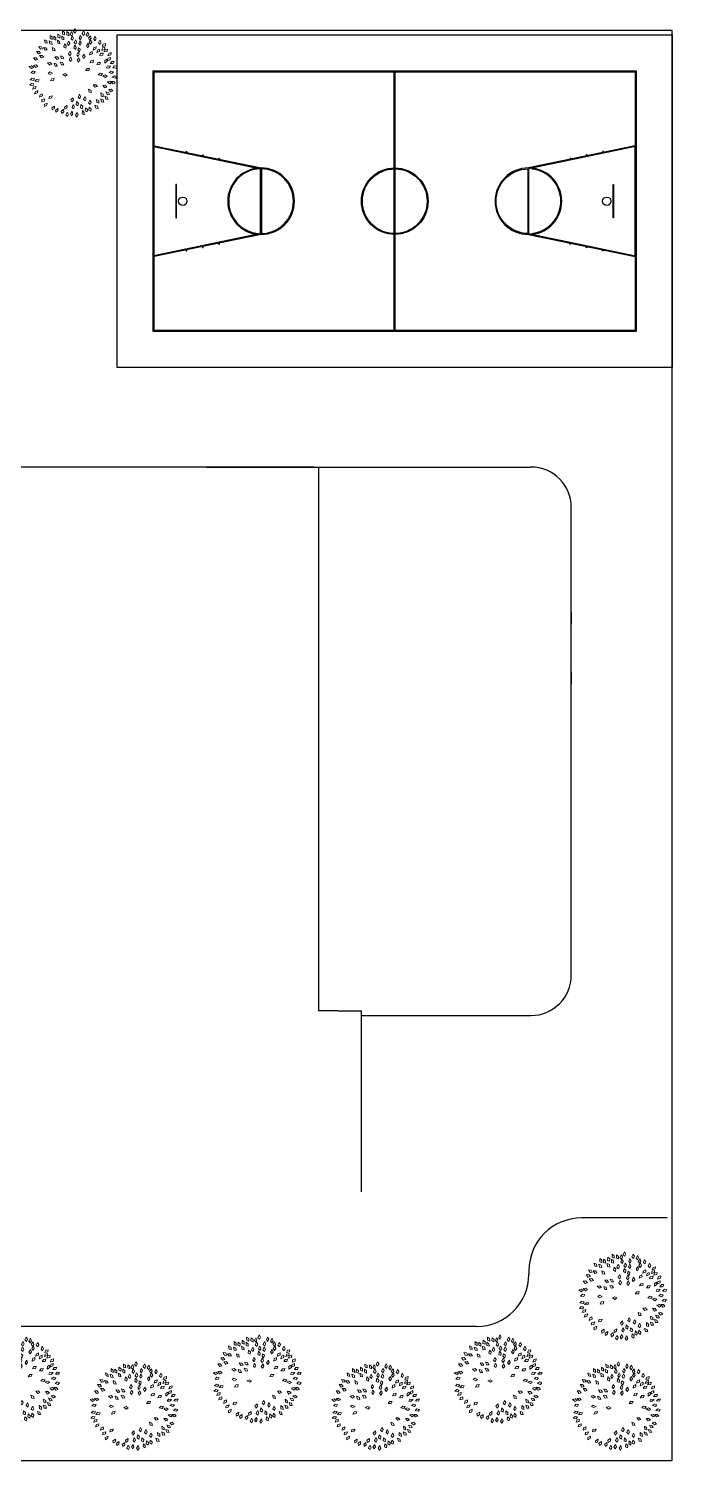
# Model space of a CAD drawing. Header units: millimetres. Extents: x 1593 to 1813, y 960 to 1110.
# Drawn here: x 1720.94 to 1731.73, y 1043.42 to 1067.45 of the extents above; entities that cross this region are included whole.
import ezdxf

# ---------------------------------------------------------------- set-up
doc = ezdxf.new("R2010")
doc.units = ezdxf.units.MM
doc.layers.add('1st floor', color=7, linetype='Continuous')
doc.layers.add('SPORT', color=7, linetype='Continuous')
doc.layers.add('trees', color=124, linetype='Continuous', lineweight=13)

# ---------------------------------------------------------------- blocks, each defined once
blk = doc.blocks.new('A$C6FDB6B95')
at = {"layer": 'SPORT', "color": 1}
for p, q in [((-2148.3, 1133.4), (1300, 1133.4)), ((-2148.3, -935.5), (-2148.3, 1133.4)), ((1300, 1133.4), (1300, -935.5)), ((-1918.4, 903.5), (1070.1, 903.5)), ((-1918.4, -705.6), (-1918.4, 903.5)), ((-427.1, -705.6), (-427.1, 903.5)), ((-421.3, -705.6), (-421.3, 903.5)), ((1070.1, 903.5), (1070.1, -705.6)), ((-427.1, -418.4), (-427.1, 616.3)), ((-421.3, -418.4), (-421.3, 616.3)), ((-1919.6, 438.1), (-1255.8, 300.2)), ((-1918.4, -245.9), (-1918.4, 443.8)), ((-1918.4, -245.9), (-1918.4, 443.8)), ((-1918.4, 443.8), (-1254.6, 305.8)), ((-1721.5, 402.9), (-1720.3, 408.5)), ((-1715.9, 401.7), (-1721.5, 402.9)), ((-1720.3, 408.5), (-1714.7, 407.3)), ((-1714.7, 407.3), (-1715.9, 401.7)), ((-1620.2, 381.8), (-1619, 387.4)), ((-1614.6, 380.6), (-1620.2, 381.8)), ((-1619, 387.4), (-1613.4, 386.3)), ((-1613.4, 386.3), (-1614.6, 380.6)), ((-1518.9, 360.8), (-1517.8, 366.4)), ((-1513.3, 359.6), (-1518.9, 360.8)), ((-1517.8, 366.4), (-1512.1, 365.2)), ((-1512.1, 365.2), (-1513.3, 359.6)), ((1070.1, 443.8), (406.3, 305.8)), ((1071.2, 438.1), (407.4, 300.2)), ((1070.1, -245.9), (1070.1, 443.8)), ((1070.1, -245.9), (1070.1, 443.8)), ((-1277, 304.6), (-1276.4, 298.9)), ((-1257.5, -102.2), (-1257.5, 300.1)), ((-1251.8, 300.1), (-1251.8, -102.2)), ((409.2, -102.2), (409.2, 300.1)), ((428.7, 304.6), (428.1, 298.9)), ((-1255.8, -102.3), (-1919.6, -240.3)), ((-1254.6, -107.9), (-1918.4, -245.9)), ((-1277, -106.7), (-1276.4, -101)), ((406.3, -107.9), (1070.1, -245.9)), ((407.4, -102.3), (1071.2, -240.3)), ((428.7, -106.7), (428.1, -101)), ((1070.1, -705.6), (-1918.4, -705.6)), ((1300, -935.5), (-2148.3, -935.5))]:
    blk.add_line(p, q, dxfattribs=at)
for points in [[(1300, -935.5), (-2148.3, -935.5), (-2148.3, 1133.4), (1300, 1133.4)], [(1075.8, -711.4), (-1924.2, -711.4), (-1924.2, 909.3), (1075.8, 909.3)], [(670.6, 360.8), (669.4, 366.4), (663.8, 365.2), (664.9, 359.6)], [(771.8, 381.8), (770.7, 387.4), (765, 386.3), (766.2, 380.6)], [(873.1, 402.9), (872, 408.5), (866.3, 407.3), (867.5, 401.7)], [(-1780.5, 202.4), (-1784, 202.4), (-1784, -4.5), (-1780.5, -4.5)], [(932.1, 202.4), (935.6, 202.4), (935.6, -4.5), (932.1, -4.5)], [(-1518.9, -162.9), (-1517.8, -168.5), (-1512.1, -167.3), (-1513.3, -161.7)], [(670.6, -162.9), (669.4, -168.5), (663.8, -167.3), (664.9, -161.7)], [(-1721.5, -205), (-1720.3, -210.6), (-1714.7, -209.4), (-1715.9, -203.8)], [(-1620.2, -183.9), (-1619, -189.5), (-1613.4, -188.4), (-1614.6, -182.7)], [(771.8, -183.9), (770.7, -189.5), (765, -188.4), (766.2, -182.7)], [(873.1, -205), (872, -210.6), (866.3, -209.4), (867.5, -203.8)]]:
    blk.add_lwpolyline(points, close=True, dxfattribs=at)
blk.add_lwpolyline([(403.4, -102.2, -0.985815), (403.4, 300.1)], format="xyb", close=True, dxfattribs=at)
for centre, radius in [((-424.2, 98.9), 206.9), ((-424.2, 98.9), 201.1), ((-1740.8, 98.9), 25.9), ((892.5, 98.9), 25.9)]:
    blk.add_circle(centre, radius, dxfattribs=at)
for centre, radius, start, end in [((-1254.6, 98.9), 206.9, 96.21469, 263.78531), ((-1254.6, 98.9), 201.1, 96.21469, 263.78531), ((-1254.6, 98.9), 206.9, 270, 90), ((-1254.6, 98.9), 201.1, 270.81854, 89.18146), ((406.3, 98.9), 206.9, 90, 270), ((406.3, 98.9), 201.1, 276.21469, 83.78531), ((406.3, 98.9), 206.9, 276.21469, 83.78531)]:
    blk.add_arc(centre, radius, start, end, dxfattribs=at)
blk = doc.blocks.new('Paper Tree Plan')
at = {"layer": 'trees'}
for points in [[(4.3, 263.7), (10.6, 278.5), (2.1, 293.4), (-6.3, 274.3)], [(-182, 195.7), (-185, 211.6), (-200.3, 219.2), (-196.7, 198.7)], [(-149.3, 188.9), (-152.9, 204.6), (-168.6, 211.5), (-164, 191.2)], [(-149.4, 222), (-149.5, 238.2), (-163.2, 248.4), (-163.3, 227.6)], [(-125.4, 217.1), (-124.6, 233.2), (-137.6, 244.3), (-139, 223.4)], [(-97, 192.2), (-99.2, 208.2), (-114.1, 216.6), (-111.5, 195.9)], [(-97.2, 230.6), (-96.9, 246.8), (-110.4, 257.4), (-111, 236.5)], [(-70.8, 217.9), (-71.1, 234), (-84.9, 244.1), (-84.7, 223.2)], [(-66.2, 252.1), (-66.9, 268.2), (-81, 278), (-80.3, 257.1)], [(-58, 163.5), (-55.6, 179.4), (-67.6, 191.7), (-70.9, 171.1)], [(-38.1, 246.4), (-37.5, 262.5), (-50.8, 273.3), (-51.8, 252.5)], [(-38.2, 181.1), (-31.9, 195.9), (-40.4, 210.8), (-48.8, 191.7)], [(-18.1, 244.6), (-11.9, 259.5), (-20.5, 274.3), (-28.7, 255.1)], [(-12.8, 215.6), (-6.6, 230.5), (-15.3, 245.3), (-23.5, 226.1)], [(8.3, 189.4), (14.7, 204.2), (6.3, 219.1), (-2.2, 200.1)], [(38.3, 183.1), (44.6, 198), (36, 212.8), (27.7, 193.7)], [(40.3, 219.1), (46.6, 234), (38.1, 248.8), (29.7, 229.7)], [(61.5, 248.8), (67.8, 263.7), (59.2, 278.5), (50.9, 259.4)], [(87.3, 240.3), (95.4, 254.3), (88.7, 270.1), (78.1, 252.1)], [(87, 166.2), (95.7, 179.8), (89.8, 195.9), (78.3, 178.4)], [(100.3, 217.1), (110.6, 229.5), (106.7, 246.2), (93.2, 230.3)], [(105.1, 189.7), (114, 203.2), (108.4, 219.3), (96.7, 202.1)], [(137.9, 212.8), (144.3, 227.7), (135.7, 242.5), (127.4, 223.4)], [(169.7, 187.4), (176, 202.2), (167.5, 217.1), (159.1, 198)], [(206.9, 194.3), (191.3, 190.3), (184.7, 174.5), (205, 179.5)], [(-245.8, 87.1), (-255.9, 99.6), (-273.1, 99), (-260.1, 82.7)], [(-225.7, 129.3), (-236, 141.7), (-253.1, 141), (-239.9, 124.8)], [(-212.7, 158.6), (-220.9, 172.5), (-237.9, 174.5), (-227.5, 156.4)], [(-205.3, 102.7), (-215.7, 115), (-232.8, 114), (-219.5, 98)], [(-181.7, 153.3), (-190.7, 166.7), (-207.8, 167.7), (-196.3, 150.3)], [(-129.7, 144.6), (-133.1, 160.4), (-148.7, 167.6), (-144.5, 147.2)], [(-104.2, 91.5), (-113.2, 104.9), (-130.3, 105.9), (-118.8, 88.5)], [(-71.1, 93.5), (-77.9, 108.2), (-94.6, 111.8), (-86.1, 92.8)], [(-29.7, 113.1), (-23.4, 128), (-31.9, 142.8), (-40.3, 123.7)], [(-25.4, 74.9), (-19.1, 89.8), (-27.6, 104.6), (-36, 85.5)], [(7.3, 154.7), (10.4, 170.5), (-1.1, 183.3), (-5.3, 162.8)], [(24.4, 107.8), (31.6, 122.2), (24, 137.6), (14.4, 119)], [(24.8, 70.5), (34.1, 83.7), (28.7, 100), (16.6, 83)], [(26, 165.8), (21.7, 150.3), (32.2, 136.7), (37.9, 156.8)], [(60.3, 95), (69.7, 108.2), (64.6, 124.5), (52.3, 107.6)], [(117.8, 141.4), (103.1, 134.6), (99.5, 117.9), (118.5, 126.5)], [(142.9, 172.9), (127.8, 167.1), (123, 150.7), (142.6, 157.9)], [(166.2, 157), (151.6, 150.2), (147.9, 133.5), (166.9, 142)], [(191.3, 130.8), (175.2, 129.3), (166.3, 114.7), (187, 116.5)], [(201.7, 169.8), (186.5, 164.6), (181.2, 148.3), (201, 154.9)], [(220, 156.7), (204.1, 153.7), (196.5, 138.4), (217, 142)], [(238.6, 101.3), (223.4, 96.1), (218, 79.8), (237.8, 86.4)], [(242.5, 133.5), (227.1, 128.5), (221.6, 112.2), (241.5, 118.6)], [(-273.1, 35.6), (-285.9, 45.4), (-302.4, 40.8), (-286, 28)], [(-262.8, 8.7), (-278.8, 10.9), (-290.8, -1.3), (-270.2, -4.3)], [(-244.6, 40.6), (-256.3, 51.7), (-273.2, 48.9), (-258.3, 34.3)], [(-150.9, 56.9), (-162.7, 67.9), (-179.6, 64.9), (-164.4, 50.6)], [(-176.4, -5.3), (-161.7, -12.2), (-146.6, -4.1), (-165.4, 4.9)], [(-115.2, 42.5), (-120.5, 57.8), (-136.8, 63), (-130.1, 43.3)], [(-72.5, 53.1), (-80, 67.4), (-96.9, 70.2), (-87.4, 51.7)], [(99.6, 28.6), (83.5, 28.3), (73.4, 14.4), (94.3, 14.6)], [(126.6, 83.2), (110.6, 81.3), (102, 66.5), (122.7, 68.8)], [(173.4, 68.7), (157.3, 67.7), (147.9, 53.4), (168.7, 54.5)], [(213.9, 91), (200.9, 81.5), (200.6, 64.4), (217.6, 76.5)], [(211.4, 31.8), (227.4, 30), (239.2, 42.5), (218.5, 45)], [(258.5, 6.5), (243, 11.2), (229.2, 1.1), (249.1, -5.2)], [(263.1, 75.6), (247, 75.3), (236.8, 61.5), (257.7, 61.6)], [(282.8, 43.4), (266.7, 44.8), (255.2, 32.1), (276, 30.1)], [(-270.1, -74.4), (-286, -71.5), (-298.6, -83.1), (-278.1, -87.1)], [(-266.1, -38.8), (-281.9, -35.5), (-294.8, -46.8), (-274.4, -51.3)], [(-256.4, -91.1), (-272.2, -94.3), (-279.6, -109.8), (-259.1, -105.8)], [(-236.3, -46.7), (-252.3, -45), (-264, -57.5), (-243.3, -59.9)], [(-136.7, -37.8), (-152.7, -40.1), (-160.9, -55.1), (-140.3, -52.4)], [(-48.8, -13.7), (-62.8, -5.7), (-78.6, -12.5), (-60.5, -23)], [(151.5, -92), (140.9, -79.8), (123.8, -81), (137.4, -96.9)], [(185.9, -5.6), (170.2, -2.1), (157.2, -13.2), (177.5, -17.9)], [(216.9, -22.5), (202.9, -14.5), (187.1, -21.2), (205.1, -31.7)], [(215.4, -96.4), (205.1, -84), (188, -84.8), (201.2, -101)], [(246.8, -67.4), (234.3, -57.1), (217.7, -61.1), (233.6, -74.5)], [(270.9, -70.3), (260.8, -57.7), (243.7, -58.2), (256.5, -74.6)], [(281.2, -24.4), (265.4, -20.9), (252.3, -31.9), (272.6, -36.7)], [(-245.2, -119.4), (-260.5, -124.6), (-265.9, -140.8), (-246.1, -134.4)], [(-214.8, -139.8), (-229.4, -146.8), (-232.9, -163.5), (-213.9, -154.8)], [(-218.9, -193.5), (-203.3, -189.4), (-196.9, -173.5), (-217.1, -178.7)], [(-170.6, -172.7), (-154.7, -170.1), (-146.7, -154.9), (-167.3, -158.1)], [(-19, -195), (-7.9, -183.3), (-10.7, -166.4), (-25.2, -181.4)], [(34, -173.5), (40.3, -158.6), (31.8, -143.8), (23.4, -162.9)], [(70, -188.3), (76.3, -173.5), (67.8, -158.6), (59.4, -177.7)], [(112.5, -131), (107.8, -115.6), (91.7, -109.7), (97.6, -129.7)], [(104, -211.7), (110.3, -196.8), (101.7, -182), (93.4, -201.1)], [(161.8, -203.9), (161.1, -187.8), (146.9, -178.1), (147.7, -198.9)], [(194.8, -195.4), (190, -180), (173.9, -174.2), (179.9, -194.2)], [(191.4, -160), (189.8, -144), (175.2, -135.1), (177.1, -155.9)], [(223.1, -177.2), (217.8, -162), (201.4, -156.9), (208.2, -176.6)], [(233.5, -144.9), (225.7, -130.8), (208.8, -128.3), (218.7, -146.7)], [(255.7, -121.5), (244.2, -110.2), (227.2, -112.8), (242, -127.5)], [(-200.5, -225.9), (-186, -218.8), (-182.8, -202), (-201.6, -211)], [(-148.3, -247.8), (-134.6, -239.3), (-132.9, -222.3), (-150.8, -233.1)], [(-123.9, -263.8), (-110.6, -254.7), (-109.7, -237.6), (-127.1, -249.2)], [(-84.1, -271.7), (-72.3, -260.7), (-74, -243.7), (-89.4, -257.7)], [(-65, -243.8), (-51.3, -235.3), (-49.7, -218.2), (-67.5, -229)], [(-46.7, -292.3), (-40.4, -277.4), (-49, -262.6), (-57.3, -281.7)], [(-19.6, -286.5), (-10.5, -273.2), (-16, -257), (-27.9, -274.1)], [(-6.5, -241.4), (-0.2, -226.5), (-8.7, -211.7), (-17, -230.8)], [(15.3, -295.1), (23.7, -281.4), (17.5, -265.4), (6.4, -283.1)], [(22.3, -221.4), (25.3, -205.6), (13.7, -192.9), (9.7, -213.4)], [(53.5, -239.9), (54.7, -223.8), (41.8, -212.5), (40.1, -233.3)], [(63.1, -280.4), (64.8, -264.4), (52.2, -252.7), (49.9, -273.5)], [(84, -261.5), (86, -245.5), (73.8, -233.5), (70.9, -254.2)], [(107.5, -256.8), (110, -240.8), (98, -228.5), (94.6, -249.1)], [(156.4, -238.1), (151.8, -222.6), (135.7, -216.6), (141.5, -236.7)]]:
    blk.add_lwpolyline(points, close=True, dxfattribs=at)

msp = doc.modelspace()

# ---------------------------------------------------------------- linework, layer by layer
msp.add_line((1726.121, 1050.968), (1725.797, 1050.968))
at = {"extrusion": (0, -1, 6.12323e-17)}
for p, q in [((1726.517, 1047.928), (1726.517, 1047.928, 3.68)), ((1726.517, 1047.928, 0.24), (1726.517, 1047.928, 2.64)), ((1726.517, 1047.928, 0.24), (1726.517, 1047.928, 0.64))]:
    msp.add_line(p, q, dxfattribs=at)
at = {"layer": '1st floor'}
for p, q in [((1725.717, 1060.092), (1720.037, 1060.092)), ((1723.917, 1060.092), (1729.359, 1060.092)), ((1725.797, 1060.092), (1725.797, 1050.968)), ((1730.036, 1057.457), (1730.036, 1059.416)), ((1730.036, 1056.657), (1730.036, 1059.416)), ((1725.797, 1059.052), (1725.797, 1050.968)), ((1725.797, 1057.972), (1725.797, 1050.968)), ((1730.036, 1057.651), (1730.036, 1057.457)), ((1730.036, 1057.457), (1730.036, 1057.606)), ((1730.036, 1051.564), (1730.036, 1056.657)), ((1730.036, 1056.451), (1730.036, 1056.657)), ((1730.036, 1056.657), (1730.036, 1056.451)), ((1730.036, 1056.451), (1730.036, 1056.657)), ((1726.121, 1050.968), (1726.517, 1050.968)), ((1726.517, 1050.092), (1726.517, 1050.968)), ((1726.517, 1047.928), (1726.517, 1050.888)), ((1726.517, 1050.888), (1729.359, 1050.888)), ((1731.642, 1047.488), (1730.205, 1047.488)), ((1729.325, 1046.609), (1729.325, 1046.546)), ((1728.446, 1045.667), (1719.234, 1045.667))]:
    msp.add_line(p, q, dxfattribs=at)
msp.add_lwpolyline([(1731.73, 1067.42), (1699.73, 1067.42), (1699.73, 1043.42), (1731.73, 1043.42)], close=True, dxfattribs=at)
for centre, radius, start, end in [((1729.359, 1059.416), 0.677, 0, 90), ((1729.359, 1051.564), 0.677, 270, 0), ((1730.205, 1046.609), 0.879, 90, 180), ((1728.446, 1046.546), 0.879, 270, 0)]:
    msp.add_arc(centre, radius, start, end, dxfattribs=at)

# ---------------------------------------------------------------- block references
at = {"color": 3, "xscale": 0.002700000000004366, "yscale": 0.002700000000004366, "zscale": 0.002700000000004366}
msp.add_blockref('A$C6FDB6B95', (1728.22, 1064.288), dxfattribs=at)
at = {"layer": 'trees', "xscale": 0.002520000000004075, "yscale": 0.002520000000004075, "zscale": 0.002520000000004075}
for p in [(1721.705, 1066.712), (1730.924, 1046.18), (1720.742, 1044.788), (1724.794, 1044.788), (1728.834, 1044.788), (1722.728, 1044.336), (1726.779, 1044.336), (1730.82, 1044.336)]:
    msp.add_blockref('Paper Tree Plan', p, dxfattribs=at)

doc.saveas('drawing.dxf')
